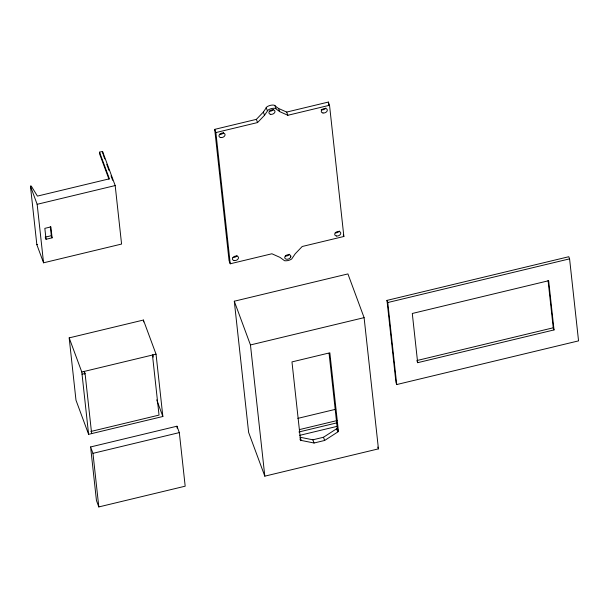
<?xml version="1.0" encoding="UTF-8"?>
<svg xmlns="http://www.w3.org/2000/svg" width="609" height="609" viewBox="0 0 609 609"><rect width="100%" height="100%" fill="white"/><g stroke="black" fill="none" stroke-linecap="round" stroke-linejoin="round"><path stroke-width="0.91" d="M263.354 112.071L266.894 106.849A7.902 5.451 -20.3 0 1 274.027 105.136L278.503 108.432L286.679 112.079L328.342 102.068L329.53 105.266L343.872 236.482L302.209 246.493L295.228 253.778L291.688 259.008A7.902 5.443 -20.3 0 1 284.548 260.721L280.079 257.424L271.903 253.77L230.24 263.781L229.053 260.583L214.711 129.367L256.374 119.356L263.354 112.071L264.534 115.268L257.561 122.554L215.891 132.564L230.24 263.781M264.534 115.268L268.082 110.046A7.902 5.451 -20.3 0 1 275.215 108.333L279.691 111.63L287.859 115.276L329.53 105.266M301.333 440.452L300.572 440.634L291.97 361.906L329.842 352.809L338.452 431.537L324.658 440.459L314.046 443.009L301.333 440.452L300.146 437.254L312.866 439.812L323.47 437.262L337.264 428.34L329.073 353.357M99.533 152.159L102.563 151.435L115.185 185.562L121.579 244.057L43.551 262.806L36.844 244.673L30.45 186.171L31.211 185.989L37.423 196.106L109.392 178.818L99.533 152.159L99.769 154.343L108.973 179.229M43.551 262.806L37.157 204.304L115.185 185.562M50.311 226.586L51.308 235.698L45.249 237.152L46.033 239.284L52.092 237.83L50.897 226.891L44.838 228.352L46.033 239.284M36.844 244.673L37.606 244.491M69.175 337.881L143.412 320.045L156.041 354.172L162.854 416.495L88.609 434.331L75.988 400.204L69.175 337.881L81.796 372L88.609 434.331M234.29 301.219L347.922 273.921L364.098 317.647L378.44 448.863L264.808 476.162L248.632 432.436L234.29 301.219L250.459 344.945L264.808 476.162M81.796 372L156.041 354.172M386.981 300.397L568.798 256.724L569.582 258.855L578.55 340.873L396.733 384.545L395.949 382.406L386.981 300.397L387.773 302.528L396.733 384.545M82.032 374.192L85.07 373.462L84.278 371.33L84.582 374.147M387.773 302.528L569.582 258.855M250.459 344.945L364.098 317.647M90.848 431.469L159.033 415.094L152.456 354.956M548.062 280.444L553.238 327.794L416.883 360.551L417.667 362.682L554.03 329.926L548.648 280.719L412.293 313.475L417.667 362.682M90.596 446.953L176.953 426.209L179.32 432.603L185.182 486.188L98.818 506.932L96.45 500.529L90.596 446.953L92.964 453.347L98.818 506.932M92.964 453.347L179.32 432.603M297.816 418.375L335.711 409.271M299.559 429.573L337.028 420.568M298.882 431.979L337.264 422.76M299.704 435.344L337.173 426.338M553.238 327.794L554.03 329.926M343.278 234.884L343.872 236.482M286.679 112.079L287.859 115.276M278.503 108.432L279.691 111.63M274.88 105.342L276.06 108.547M266.133 107.443L267.321 110.648M377.778 447.082L378.44 448.863M256.374 119.356L257.561 122.554M337.264 428.34L338.452 431.537M336.511 428.523L337.69 431.72M214.711 129.367L215.891 132.564M323.47 437.262L324.658 440.459M312.866 439.812L314.046 443.009M299.978 439.036L300.572 440.634M103.127 154.511L104.771 158.949M106.742 164.285L109.049 170.505M111.021 175.834L112.665 180.279M156.703 399.869L162.854 416.495M51.308 235.698L52.092 237.83M30.45 186.171L37.157 204.304M328.342 102.068L328.654 104.9M176.953 426.209L177.158 428.089M153.004 354.895L153.247 357.087M143.412 320.045L143.617 321.933M102.563 151.435L102.799 153.62M85.07 373.462L91.639 433.6M325.853 107.999A3.144 2.162 -20.3 0 1 321.133 109.597M339.304 231.017A3.144 2.162 -20.3 0 1 335.247 232.805M223.587 132.564A3.144 2.162 -20.3 0 1 219.529 134.361M237.03 255.582A3.144 2.162 -20.3 0 1 232.981 257.379M273.525 109.346A3.144 2.162 -20.3 0 1 269.475 111.142M289.359 254.235A3.144 2.162 -20.3 0 1 285.309 256.024M290.79 256.831L290.546 257.432A3.144 2.162 -20.3 0 1 285.294 258.696L284.936 258.239A3.144 2.162 -20.3 0 1 285.058 256.503L285.492 255.94A3.144 2.162 -20.3 0 1 289.777 254.905L290.303 255.247A3.144 2.162 -20.3 0 1 290.79 256.831M322.983 112.992A3.144 2.162 -20.3 0 0 327.322 110.008A3.144 2.162 -20.3 0 0 322.572 109.201A3.144 2.162 -20.3 0 0 322.983 112.992M220.717 137.558A3.144 2.162 -20.3 0 0 225.056 134.574A3.144 2.162 -20.3 0 0 220.298 133.767A3.144 2.162 -20.3 0 0 220.717 137.558M234.161 260.576A3.144 2.162 -20.3 0 0 238.5 257.592A3.144 2.162 -20.3 0 0 233.749 256.785A3.144 2.162 -20.3 0 0 234.161 260.576M336.434 236.01A3.144 2.162 -20.3 0 0 340.774 233.019A3.144 2.162 -20.3 0 0 336.016 232.219A3.144 2.162 -20.3 0 0 336.434 236.01M270.655 114.34A3.144 2.162 -20.3 0 0 274.994 111.356A3.144 2.162 -20.3 0 0 270.244 110.549A3.144 2.162 -20.3 0 0 270.655 114.34"/></g></svg>
